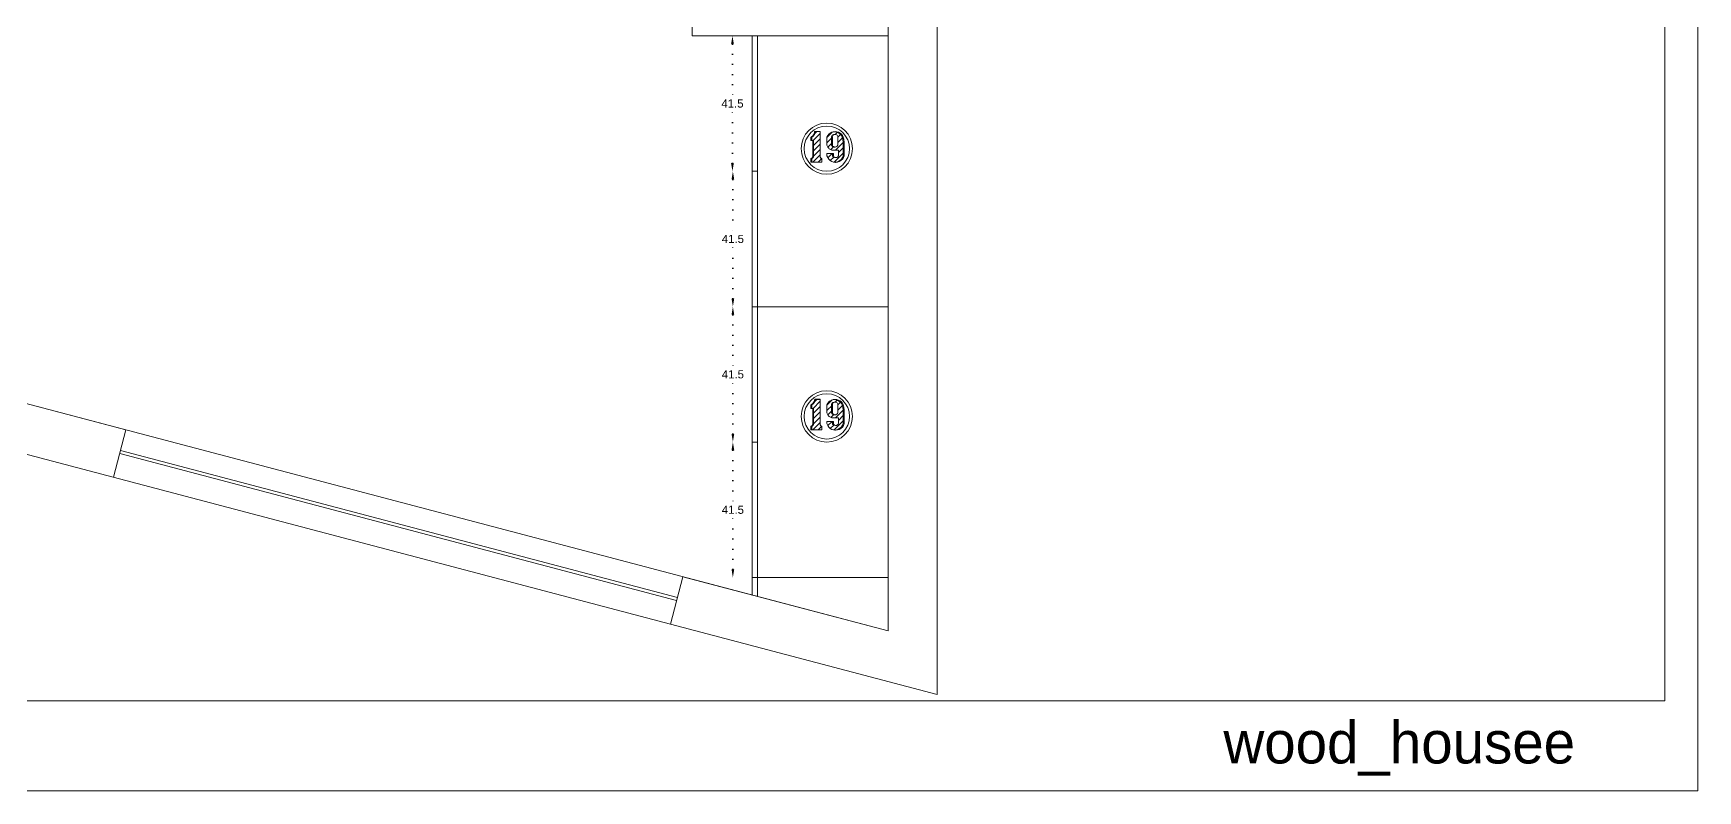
# Model space of a CAD drawing. Header units: inches. Extents: x -1979 to 7680, y -968 to 3127.
# Drawn here: x 3999 to 4509, y 187 to 419 of the extents above; entities that cross this region are included whole.
import ezdxf

# ---------------------------------------------------------------- set-up
doc = ezdxf.new("R2010")
doc.units = ezdxf.units.IN
doc.header["$MEASUREMENT"] = 0
doc.linetypes.add('ACAD_ISO07W100', pattern=[3, 0, -3])
doc.styles.get("Standard").update_dxf_attribs({"font": 'arial.ttf'})
doc.dimstyles.new('Copy of Standard', dxfattribs={"dimtxt": 2.5, "dimasz": 2.5, "dimexe": 0.18, "dimexo": 0.0625, "dimgap": 0.09, "dimtad": 0, "dimtih": 1, "dimtoh": 1, "dimdec": 1, "dimzin": 0, "dimdsep": 46, "dimtxsty": 'Standard', "dimcen": 0.09, "dimse1": 1, "dimse2": 1, "dimadec": 0, "dimazin": 0, "dimtfac": 1, "dimtdec": 1, "dimtix": 1, "dimtofl": 0, "dimtmove": 0, "dimatfit": 3, "dimfxl": 1, "dimtolj": 1, "dimtzin": 0, "dimarcsym": 0})
pattern_1 = [(45, (3546.9836, 872.9571), (-0.8148213, 0.8148213), [])]
pattern_2 = [(45, (3546.9836, 955.0318), (-0.8148213, 0.8148213), [])]

# ---------------------------------------------------------------- blocks, each defined once
blk = doc.blocks.new('*D312')
at = {"color": 0, "linetype": 'ACAD_ISO07W100', "lineweight": -2, "transparency": 16777216}
for p, q in [((4213.21, 291.21), (4213.21, 274.33)), ((4213.21, 254.71), (4213.21, 271.59))]:
    blk.add_line(p, q, dxfattribs=at)
at = {"color": 0, "transparency": 16777216}
for points in [[(4212.8, 291.21), (4213.63, 291.21), (4213.21, 293.71)], [(4212.8, 254.71), (4213.63, 254.71), (4213.21, 252.21)]]:
    blk.add_solid(points, dxfattribs=at)
at = {"layer": 'Defpoints', "color": 0, "transparency": 16777216}
for p in [(4219.14, 293.71), (4213.21, 252.21), (4214.14, 252.21)]:
    blk.add_point(p, dxfattribs=at)
at = {"color": 0, "lineweight": 20, "transparency": 16777216, "insert": (4213.21, 272.96), "char_height": 2.5, "attachment_point": 5}
blk.add_mtext('\\A1;41.5', dxfattribs=at)
blk = doc.blocks.new('*D313')
at = {"color": 0, "linetype": 'ACAD_ISO07W100', "lineweight": -2, "transparency": 16777216}
for p, q in [((4213.21, 332.71), (4213.21, 315.83)), ((4213.21, 296.21), (4213.21, 313.09))]:
    blk.add_line(p, q, dxfattribs=at)
at = {"color": 0, "transparency": 16777216}
for points in [[(4212.8, 332.71), (4213.63, 332.71), (4213.21, 335.21)], [(4212.8, 296.21), (4213.63, 296.21), (4213.21, 293.71)]]:
    blk.add_solid(points, dxfattribs=at)
at = {"layer": 'Defpoints', "color": 0, "transparency": 16777216}
for p in [(4219.14, 335.21), (4213.21, 293.71), (4219.14, 293.71)]:
    blk.add_point(p, dxfattribs=at)
at = {"color": 0, "lineweight": 20, "transparency": 16777216, "insert": (4213.21, 314.46), "char_height": 2.5, "attachment_point": 5}
blk.add_mtext('\\A1;41.5', dxfattribs=at)
blk = doc.blocks.new('*D314')
at = {"color": 0, "linetype": 'ACAD_ISO07W100', "lineweight": -2, "transparency": 16777216}
for p, q in [((4213.21, 374.21), (4213.21, 357.33)), ((4213.21, 337.71), (4213.21, 354.59))]:
    blk.add_line(p, q, dxfattribs=at)
at = {"color": 0, "transparency": 16777216}
for points in [[(4212.8, 374.21), (4213.63, 374.21), (4213.21, 376.71)], [(4212.8, 337.71), (4213.63, 337.71), (4213.21, 335.21)]]:
    blk.add_solid(points, dxfattribs=at)
at = {"layer": 'Defpoints', "color": 0, "transparency": 16777216}
for p in [(4219.14, 376.71), (4213.21, 335.21), (4219.14, 335.21)]:
    blk.add_point(p, dxfattribs=at)
at = {"color": 0, "lineweight": 20, "transparency": 16777216, "insert": (4213.21, 355.96), "char_height": 2.5, "attachment_point": 5}
blk.add_mtext('\\A1;41.5', dxfattribs=at)
blk = doc.blocks.new('*D315')
at = {"color": 0, "linetype": 'ACAD_ISO07W100', "lineweight": -2, "transparency": 16777216}
for p, q in [((4213.08, 415.71), (4213.08, 398.83)), ((4213.08, 379.21), (4213.08, 396.09))]:
    blk.add_line(p, q, dxfattribs=at)
at = {"color": 0, "transparency": 16777216}
for points in [[(4212.66, 415.71), (4213.5, 415.71), (4213.08, 418.21)], [(4212.66, 379.21), (4213.5, 379.21), (4213.08, 376.71)]]:
    blk.add_solid(points, dxfattribs=at)
at = {"layer": 'Defpoints', "color": 0, "transparency": 16777216}
for p in [(4219.14, 418.21), (4213.08, 376.71), (4219.14, 376.71)]:
    blk.add_point(p, dxfattribs=at)
at = {"color": 0, "lineweight": 20, "transparency": 16777216, "insert": (4213.08, 397.46), "char_height": 2.5, "attachment_point": 5}
blk.add_mtext('\\A1;41.5', dxfattribs=at)

msp = doc.modelspace()

# ---------------------------------------------------------------- hatches: boundary and pattern name
at = {"lineweight": 20}
h = msp.add_hatch(dxfattribs=at)
h.set_pattern_fill('ANSI31', color=256, scale=9.218651)
h.set_pattern_definition(pattern_2)
h.paths.add_polyline_path([(4240.34, 380.65), (4240.27, 380.68), (4240.21, 380.72), (4240.15, 380.77), (4240.09, 380.82), (4240.05, 380.88), (4240.01, 380.95), (4239.98, 381.02), (4239.96, 381.1), (4239.94, 381.17), (4239.94, 381.25), (4239.94, 388.89), (4238.5, 388.89), (4238.48, 388.71), (4238.45, 388.53), (4238.39, 388.36), (4238.33, 388.19), (4238.25, 388.03), (4238.15, 387.88), (4238.04, 387.74), (4237.93, 387.6), (4237.8, 387.48), (4237.65, 387.37), (4237.5, 387.27), (4237.35, 387.18), (4237.35, 386.1), (4237.66, 386.1), (4237.9, 386.08), (4237.9, 381.28), (4237.89, 381.2), (4237.87, 381.13), (4237.84, 381.06), (4237.81, 380.99), (4237.77, 380.93), (4237.73, 380.87), (4237.67, 380.82), (4237.62, 380.77), (4237.55, 380.73), (4237.49, 380.69), (4237.42, 380.66), (4237.35, 380.64), (4237.35, 379.54), (4240.49, 379.54), (4240.49, 380.61), (4240.42, 380.62)])
h = msp.add_hatch(dxfattribs=at)
h.set_pattern_fill('ANSI31', color=256, scale=9.218651)
h.set_pattern_definition(pattern_2)
h.paths.add_polyline_path([(4246.97, 384.15), (4246.98, 384.27), (4246.99, 384.58), (4246.99, 384.88), (4246.98, 385.19), (4246.97, 385.49), (4246.95, 385.85), (4246.91, 386.18), (4246.85, 386.52), (4246.79, 386.85), (4246.7, 387.17), (4246.45, 387.63), (4246.12, 388.04), (4245.71, 388.37), (4245.25, 388.62), (4244.75, 388.77), (4244.23, 388.82), (4243.91, 388.79), (4243.48, 388.66), (4243.02, 388.41), (4242.61, 388.08), (4242.27, 387.67), (4242.02, 387.2), (4242.02, 384.76), (4242.08, 384.54), (4242.17, 384.33), (4242.27, 384.13), (4242.4, 383.95), (4242.56, 383.77), (4242.72, 383.62), (4242.91, 383.49), (4243.11, 383.38), (4243.32, 383.29), (4243.54, 383.23), (4243.76, 383.19), (4243.8, 383.19), (4245.22, 383.19), (4245.52, 383.18), (4245.52, 381.44), (4245.45, 381.29), (4245.35, 381.15), (4245.22, 381.04), (4245.08, 380.95), (4244.92, 380.9), (4244.75, 380.89), (4244.59, 380.9), (4244.29, 380.94), (4244.14, 380.99), (4243.99, 381.07), (4243.87, 381.18), (4243.77, 381.32), (4243.7, 381.47), (4243.7, 382.13), (4242.02, 382.13), (4242.02, 381.44), (4242.24, 380.89), (4242.57, 380.4), (4243, 379.99), (4243.51, 379.68), (4244, 379.52), (4244.36, 379.48), (4244.95, 379.54), (4245.5, 379.73), (4246, 380.03), (4246.43, 380.44), (4246.76, 380.92), (4246.97, 381.47)])
h.paths.add_polyline_path([(4245.17, 384.44), (4245.03, 384.32), (4244.87, 384.22), (4244.7, 384.17), (4244.52, 384.15), (4244.34, 384.17), (4244.16, 384.22), (4244.01, 384.32), (4243.87, 384.44), (4243.77, 384.59), (4243.7, 384.76), (4243.7, 387.2), (4243.73, 387.41), (4243.81, 387.61), (4243.94, 387.78), (4244.11, 387.91), (4244.31, 387.99), (4244.52, 388.02), (4244.73, 387.99), (4244.93, 387.91), (4245.1, 387.78), (4245.23, 387.61), (4245.31, 387.41), (4245.34, 387.2), (4245.34, 384.76), (4245.27, 384.59)], flags=16)
h = msp.add_hatch(dxfattribs=at)
h.set_pattern_fill('ANSI31', color=256, scale=9.218651)
h.set_pattern_definition(pattern_1)
h.paths.add_polyline_path([(4240.34, 298.57), (4240.27, 298.6), (4240.21, 298.65), (4240.15, 298.69), (4240.09, 298.75), (4240.05, 298.81), (4240.01, 298.88), (4239.98, 298.95), (4239.96, 299.02), (4239.94, 299.1), (4239.94, 299.17), (4239.94, 306.81), (4238.5, 306.81), (4238.48, 306.64), (4238.45, 306.46), (4238.39, 306.29), (4238.33, 306.12), (4238.25, 305.96), (4238.15, 305.81), (4238.04, 305.66), (4237.93, 305.53), (4237.8, 305.4), (4237.65, 305.29), (4237.5, 305.19), (4237.35, 305.11), (4237.35, 304.02), (4237.66, 304.02), (4237.9, 304.01), (4237.9, 299.2), (4237.89, 299.13), (4237.87, 299.06), (4237.84, 298.99), (4237.81, 298.92), (4237.77, 298.85), (4237.73, 298.8), (4237.67, 298.74), (4237.62, 298.69), (4237.55, 298.65), (4237.49, 298.62), (4237.42, 298.59), (4237.35, 298.57), (4237.35, 297.47), (4240.49, 297.47), (4240.49, 298.53), (4240.42, 298.55)])
h = msp.add_hatch(dxfattribs=at)
h.set_pattern_fill('ANSI31', color=256, scale=9.218651)
h.set_pattern_definition(pattern_1)
h.paths.add_polyline_path([(4246.97, 302.07), (4246.98, 302.2), (4246.99, 302.5), (4246.99, 302.81), (4246.98, 303.11), (4246.97, 303.42), (4246.95, 303.78), (4246.91, 304.11), (4246.85, 304.44), (4246.79, 304.77), (4246.7, 305.1), (4246.45, 305.56), (4246.12, 305.96), (4245.71, 306.3), (4245.25, 306.54), (4244.75, 306.69), (4244.23, 306.75), (4243.91, 306.72), (4243.48, 306.59), (4243.02, 306.34), (4242.61, 306), (4242.27, 305.59), (4242.02, 305.13), (4242.02, 302.69), (4242.08, 302.47), (4242.17, 302.26), (4242.27, 302.06), (4242.4, 301.87), (4242.56, 301.7), (4242.72, 301.55), (4242.91, 301.41), (4243.11, 301.3), (4243.32, 301.22), (4243.54, 301.15), (4243.76, 301.11), (4243.8, 301.11), (4245.22, 301.11), (4245.52, 301.1), (4245.52, 299.37), (4245.45, 299.21), (4245.35, 299.08), (4245.22, 298.96), (4245.08, 298.88), (4244.92, 298.83), (4244.75, 298.81), (4244.59, 298.83), (4244.29, 298.86), (4244.14, 298.91), (4243.99, 299), (4243.87, 299.11), (4243.77, 299.24), (4243.7, 299.39), (4243.7, 300.06), (4242.02, 300.06), (4242.02, 299.37), (4242.24, 298.81), (4242.57, 298.32), (4243, 297.91), (4243.51, 297.61), (4244, 297.44), (4244.36, 297.4), (4244.95, 297.46), (4245.5, 297.65), (4246, 297.96), (4246.43, 298.36), (4246.76, 298.85), (4246.97, 299.39)])
h.paths.add_polyline_path([(4245.17, 302.37), (4245.03, 302.24), (4244.87, 302.15), (4244.7, 302.09), (4244.52, 302.07), (4244.34, 302.09), (4244.16, 302.15), (4244.01, 302.24), (4243.87, 302.37), (4243.77, 302.52), (4243.7, 302.69), (4243.7, 305.13), (4243.73, 305.34), (4243.81, 305.54), (4243.94, 305.71), (4244.11, 305.84), (4244.31, 305.92), (4244.52, 305.95), (4244.73, 305.92), (4244.93, 305.84), (4245.1, 305.71), (4245.23, 305.54), (4245.31, 305.34), (4245.34, 305.13), (4245.34, 302.69), (4245.27, 302.52)], flags=16)

# ---------------------------------------------------------------- linework, layer by layer
for p, q in [((4260.74, 679.81), (4260.74, 235.81)), ((4275.74, 679.81), (4275.74, 216.34)), ((4200.74, 479.81), (4200.74, 418.21)), ((4260.74, 456.81), (4260.74, 393.51)), ((4200.74, 418.21), (4260.74, 418.21)), ((4219.14, 418.21), (4219.14, 246.8)), ((4220.74, 418.21), (4220.74, 253.81)), ((4237.35, 387.18), (4237.35, 386.1)), ((4237.35, 379.54), (4240.49, 379.54)), ((4219.14, 376.71), (4220.74, 376.71)), ((4219.14, 335.21), (4260.74, 335.21)), ((4260.74, 235.81), (3996.41, 305.61)), ((3996.41, 305.61), (4027.34, 297.44)), ((4237.35, 305.11), (4237.35, 304.02)), ((4260.74, 235.81), (4260.74, 305.81)), ((4027.34, 297.44), (4023.51, 282.94)), ((4237.35, 297.47), (4240.49, 297.47)), ((4275.74, 216.34), (3981.41, 294.06)), ((4196.24, 246.12), (4025.69, 291.16)), ((4219.14, 293.71), (4220.74, 293.71)), ((4195.98, 245.15), (4025.43, 290.19)), ((4197.9, 252.41), (4194.07, 237.9)), ((4260.74, 235.81), (4197.9, 252.41)), ((4260.74, 252.21), (4219.14, 252.21)), ((4220.74, 253.81), (4220.74, 246.37))]:
    msp.add_line(p, q, dxfattribs=at)
for points in [[(3614.5, 186.85), (4508.69, 186.85), (4508.69, 819.1), (3614.5, 819.1)], [(3621.47, 214.38), (4498.64, 214.38), (4498.64, 784.65), (3621.47, 784.65)], [(4244.75, 379.43), (4244.75, 379.44), (4244.66, 379.43)], [(4244.75, 297.35), (4244.75, 297.36), (4244.66, 297.35)]]:
    msp.add_lwpolyline(points, close=True, dxfattribs=at)
for points in [[(4237.1, 379.5), (4240.49, 379.5), (4240.49, 379.54), (4240.49, 380.61), (4240.42, 380.62), (4240.34, 380.65), (4240.27, 380.68), (4240.21, 380.72), (4240.15, 380.77), (4240.09, 380.82), (4240.05, 380.88), (4240.01, 380.95), (4239.98, 381.02), (4239.96, 381.1), (4239.94, 381.17), (4239.94, 381.25), (4239.94, 388.89), (4239.94, 388.93), (4238.27, 388.93), (4238.25, 388.75), (4238.21, 388.57), (4238.16, 388.4), (4238.09, 388.23), (4238.01, 388.07), (4237.92, 387.92), (4237.81, 387.77), (4237.69, 387.63), (4237.56, 387.51), (4237.41, 387.4), (4237.26, 387.3), (4237.1, 387.21), (4237.1, 386.1), (4237.35, 386.1), (4237.66, 386.1), (4237.66, 381.25), (4237.65, 381.17), (4237.63, 381.1), (4237.61, 381.03), (4237.57, 380.96), (4237.53, 380.9), (4237.49, 380.84), (4237.43, 380.78), (4237.38, 380.73), (4237.31, 380.69), (4237.25, 380.65), (4237.18, 380.63), (4237.1, 380.61), (4237.1, 379.5), (4237.35, 379.54), (4237.35, 380.64), (4237.42, 380.66), (4237.49, 380.69), (4237.55, 380.73), (4237.62, 380.77), (4237.67, 380.82), (4237.73, 380.87), (4237.77, 380.93), (4237.81, 380.99), (4237.84, 381.06), (4237.87, 381.13), (4237.89, 381.2), (4237.9, 381.28), (4237.9, 386.08), (4237.66, 386.1)], [(4237.1, 387.21), (4237.35, 387.18), (4237.5, 387.27), (4237.65, 387.37), (4237.8, 387.48), (4237.93, 387.6), (4238.04, 387.74), (4238.15, 387.88), (4238.25, 388.03), (4238.33, 388.19), (4238.39, 388.36), (4238.45, 388.53), (4238.48, 388.71), (4238.5, 388.89)], [(4238.27, 388.93), (4238.5, 388.89), (4239.94, 388.89)], [(4243.48, 388.66), (4243.02, 388.41), (4242.61, 388.08), (4242.27, 387.67), (4242.02, 387.2), (4242.02, 384.76), (4242.08, 384.54), (4242.17, 384.33), (4242.27, 384.13), (4242.4, 383.95), (4242.56, 383.77), (4242.72, 383.62), (4242.91, 383.49), (4243.11, 383.38), (4243.32, 383.29), (4243.54, 383.23), (4243.76, 383.19), (4243.8, 383.19), (4243.99, 383.18), (4245.52, 383.18)], [(4244.23, 387.98), (4244.02, 387.96), (4243.82, 387.87), (4243.65, 387.75), (4243.52, 387.58), (4243.44, 387.38), (4243.42, 387.17), (4243.42, 384.76), (4243.48, 384.59), (4243.59, 384.44), (4243.72, 384.32), (4243.88, 384.23), (4244.05, 384.17), (4244.23, 384.15), (4244.52, 384.15), (4244.7, 384.17), (4244.87, 384.22), (4245.03, 384.32), (4245.17, 384.44), (4245.27, 384.59), (4245.34, 384.76), (4245.34, 387.2)], [(4243.48, 388.66), (4243.91, 388.79), (4243.99, 388.81), (4244.52, 388.87), (4245.05, 388.81), (4245.55, 388.66), (4246.02, 388.41), (4246.43, 388.08), (4246.77, 387.67), (4247.02, 387.2), (4247.1, 386.87), (4247.17, 386.54), (4247.22, 386.2), (4247.26, 385.87), (4247.29, 385.5), (4247.3, 385.2), (4247.31, 384.89), (4247.31, 384.58), (4247.3, 384.27), (4247.29, 384.15), (4247.29, 381.44), (4247.07, 380.89), (4246.74, 380.4), (4246.31, 379.99), (4245.81, 379.68), (4245.24, 379.49), (4244.75, 379.44)], [(4245.34, 387.2), (4245.31, 387.41), (4245.23, 387.61), (4245.1, 387.78), (4244.93, 387.91), (4244.73, 387.99), (4244.52, 388.02), (4244.31, 387.99), (4244.11, 387.91), (4243.94, 387.78), (4243.81, 387.61), (4243.73, 387.41), (4243.7, 387.2), (4243.7, 384.76), (4243.77, 384.59), (4243.87, 384.44), (4244.01, 384.32), (4244.16, 384.22), (4244.34, 384.17), (4244.52, 384.15)], [(4244, 379.52), (4244.36, 379.48), (4244.95, 379.54), (4245.5, 379.73), (4246, 380.03), (4246.43, 380.44), (4246.76, 380.92), (4246.97, 381.47), (4246.97, 384.15), (4246.98, 384.27), (4246.99, 384.58), (4246.99, 384.88), (4246.98, 385.19), (4246.97, 385.49), (4246.95, 385.85), (4246.91, 386.18), (4246.85, 386.52), (4246.79, 386.85), (4246.7, 387.17), (4246.45, 387.63), (4246.12, 388.04), (4245.71, 388.37), (4245.25, 388.62), (4244.75, 388.77), (4244.23, 388.82), (4243.91, 388.79)], [(4244.75, 380.89), (4244.92, 380.9), (4245.08, 380.95), (4245.22, 381.04), (4245.35, 381.15), (4245.45, 381.29), (4245.52, 381.44), (4245.52, 383.18), (4245.22, 383.19), (4243.8, 383.19)], [(4244.66, 379.43), (4244.07, 379.49), (4244, 379.52), (4243.51, 379.68), (4243, 379.99), (4242.57, 380.4), (4242.24, 380.89), (4242.02, 381.44), (4242.02, 382.13), (4243.7, 382.13), (4243.99, 382.13), (4243.99, 381.44), (4244.06, 381.29), (4244.16, 381.15), (4244.28, 381.04), (4244.43, 380.95), (4244.59, 380.9)], [(4244.75, 380.89), (4244.59, 380.9), (4244.29, 380.94), (4244.14, 380.99), (4243.99, 381.07), (4243.87, 381.18), (4243.77, 381.32), (4243.7, 381.47), (4243.7, 382.13)], [(4237.1, 297.42), (4240.49, 297.42), (4240.49, 297.47), (4240.49, 298.53), (4240.42, 298.55), (4240.34, 298.57), (4240.27, 298.6), (4240.21, 298.65), (4240.15, 298.69), (4240.09, 298.75), (4240.05, 298.81), (4240.01, 298.88), (4239.98, 298.95), (4239.96, 299.02), (4239.94, 299.1), (4239.94, 299.17), (4239.94, 306.81), (4239.94, 306.86), (4238.27, 306.86), (4238.25, 306.68), (4238.21, 306.5), (4238.16, 306.33), (4238.09, 306.16), (4238.01, 306), (4237.92, 305.84), (4237.81, 305.7), (4237.69, 305.56), (4237.56, 305.43), (4237.41, 305.32), (4237.26, 305.22), (4237.1, 305.13), (4237.1, 304.02), (4237.35, 304.02), (4237.66, 304.02), (4237.66, 299.17), (4237.65, 299.1), (4237.63, 299.02), (4237.61, 298.95), (4237.57, 298.89), (4237.53, 298.82), (4237.49, 298.76), (4237.43, 298.71), (4237.38, 298.66), (4237.31, 298.62), (4237.25, 298.58), (4237.18, 298.55), (4237.1, 298.53), (4237.1, 297.42), (4237.35, 297.47), (4237.35, 298.57), (4237.42, 298.59), (4237.49, 298.62), (4237.55, 298.65), (4237.62, 298.69), (4237.67, 298.74), (4237.73, 298.8), (4237.77, 298.85), (4237.81, 298.92), (4237.84, 298.99), (4237.87, 299.06), (4237.89, 299.13), (4237.9, 299.2), (4237.9, 304.01), (4237.66, 304.02)], [(4237.1, 305.13), (4237.35, 305.11), (4237.5, 305.19), (4237.65, 305.29), (4237.8, 305.4), (4237.93, 305.53), (4238.04, 305.66), (4238.15, 305.81), (4238.25, 305.96), (4238.33, 306.12), (4238.39, 306.29), (4238.45, 306.46), (4238.48, 306.64), (4238.5, 306.81)], [(4238.27, 306.86), (4238.5, 306.81), (4239.94, 306.81)], [(4243.48, 306.59), (4243.02, 306.34), (4242.61, 306), (4242.27, 305.59), (4242.02, 305.13), (4242.02, 302.69), (4242.08, 302.47), (4242.17, 302.26), (4242.27, 302.06), (4242.4, 301.87), (4242.56, 301.7), (4242.72, 301.55), (4242.91, 301.41), (4243.11, 301.3), (4243.32, 301.22), (4243.54, 301.15), (4243.76, 301.11), (4243.8, 301.11), (4243.99, 301.1), (4245.52, 301.1)], [(4244.23, 305.91), (4244.02, 305.88), (4243.82, 305.8), (4243.65, 305.67), (4243.52, 305.5), (4243.44, 305.31), (4243.42, 305.1), (4243.42, 302.68), (4243.48, 302.52), (4243.59, 302.37), (4243.72, 302.24), (4243.88, 302.15), (4244.05, 302.09), (4244.23, 302.07), (4244.52, 302.07), (4244.7, 302.09), (4244.87, 302.15), (4245.03, 302.24), (4245.17, 302.37), (4245.27, 302.52), (4245.34, 302.69), (4245.34, 305.13)], [(4243.48, 306.59), (4243.91, 306.72), (4243.99, 306.74), (4244.52, 306.79), (4245.05, 306.74), (4245.55, 306.59), (4246.02, 306.34), (4246.43, 306), (4246.77, 305.59), (4247.02, 305.13), (4247.1, 304.8), (4247.17, 304.46), (4247.22, 304.13), (4247.26, 303.79), (4247.29, 303.43), (4247.3, 303.12), (4247.31, 302.81), (4247.31, 302.51), (4247.3, 302.2), (4247.29, 302.07), (4247.29, 299.37), (4247.07, 298.81), (4246.74, 298.32), (4246.31, 297.91), (4245.81, 297.61), (4245.24, 297.42), (4244.75, 297.36)], [(4245.34, 305.13), (4245.31, 305.34), (4245.23, 305.54), (4245.1, 305.71), (4244.93, 305.84), (4244.73, 305.92), (4244.52, 305.95), (4244.31, 305.92), (4244.11, 305.84), (4243.94, 305.71), (4243.81, 305.54), (4243.73, 305.34), (4243.7, 305.13), (4243.7, 302.69), (4243.77, 302.52), (4243.87, 302.37), (4244.01, 302.24), (4244.16, 302.15), (4244.34, 302.09), (4244.52, 302.07)], [(4244, 297.44), (4244.36, 297.4), (4244.95, 297.46), (4245.5, 297.65), (4246, 297.96), (4246.43, 298.36), (4246.76, 298.85), (4246.97, 299.39), (4246.97, 302.07), (4246.98, 302.2), (4246.99, 302.5), (4246.99, 302.81), (4246.98, 303.11), (4246.97, 303.42), (4246.95, 303.78), (4246.91, 304.11), (4246.85, 304.44), (4246.79, 304.77), (4246.7, 305.1), (4246.45, 305.56), (4246.12, 305.96), (4245.71, 306.3), (4245.25, 306.54), (4244.75, 306.69), (4244.23, 306.75), (4243.91, 306.72)], [(4244.75, 298.81), (4244.92, 298.83), (4245.08, 298.88), (4245.22, 298.96), (4245.35, 299.08), (4245.45, 299.21), (4245.52, 299.37), (4245.52, 301.1), (4245.22, 301.11), (4243.8, 301.11)], [(4244.66, 297.35), (4244.07, 297.42), (4244, 297.44), (4243.51, 297.61), (4243, 297.91), (4242.57, 298.32), (4242.24, 298.81), (4242.02, 299.37), (4242.02, 300.06), (4243.7, 300.06), (4243.99, 300.06), (4243.99, 299.37), (4244.06, 299.21), (4244.16, 299.08), (4244.28, 298.96), (4244.43, 298.88), (4244.59, 298.83)], [(4244.75, 298.81), (4244.59, 298.83), (4244.29, 298.86), (4244.14, 298.91), (4243.99, 299), (4243.87, 299.11), (4243.77, 299.24), (4243.7, 299.39), (4243.7, 300.06)]]:
    msp.add_lwpolyline(points, dxfattribs=at)
for centre, radius in [((4241.98, 383.64), 7.86), ((4241.98, 383.64), 6.94), ((4241.98, 301.57), 7.86), ((4241.98, 301.57), 6.94)]:
    msp.add_circle(centre, radius, dxfattribs=at)

# ---------------------------------------------------------------- texts
at = {"lineweight": 20, "insert": (4363.45, 208.14), "char_height": 12.9316, "attachment_point": 1}
msp.add_mtext_dynamic_manual_height_columns('{\\fPlantagenet Cherokee|b0|i0|c0|p18;wood_housee}', width=2.5329, gutter_width=63.88, heights=[0.399], dxfattribs=at)

# ---------------------------------------------------------------- dimensions: what is measured, and where the dimension line sits
at = {"lineweight": 20}
for base, p1, p2, picture, middle in [((4213.08, 376.71), (4219.14, 418.21), (4219.14, 376.71), '*D315', (4213.08, 397.46)), ((4213.21, 335.21), (4219.14, 376.71), (4219.14, 335.21), '*D314', (4213.21, 355.96)), ((4213.21, 293.71), (4219.14, 335.21), (4219.14, 293.71), '*D313', (4213.21, 314.46)), ((4213.21, 252.21), (4219.14, 293.71), (4214.14, 252.21), '*D312', (4213.21, 272.96))]:
    dim = msp.add_linear_dim(base=base, p1=p1, p2=p2, angle=270, dimstyle='Copy of Standard', dxfattribs=at)
    dim.commit()
    dim.dimension.update_dxf_attribs({"geometry": picture, "text_midpoint": middle})

doc.saveas('drawing.dxf')
